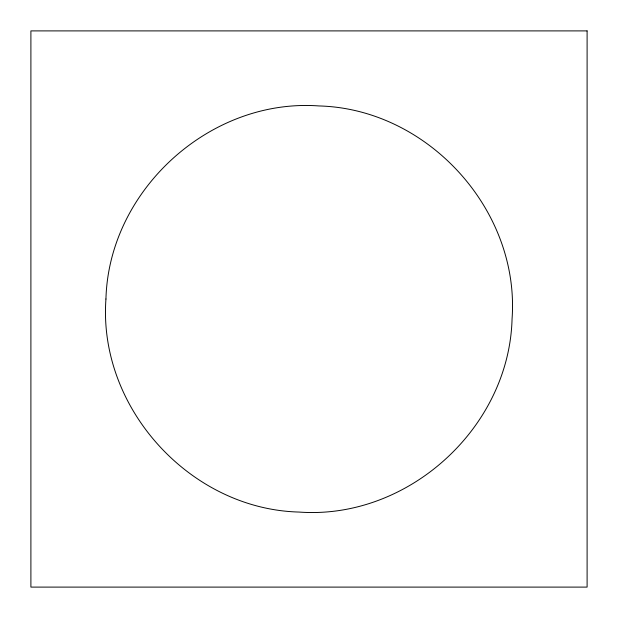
<?xml version="1.0" encoding="UTF-8"?>
<svg xmlns="http://www.w3.org/2000/svg" width="618" height="618" viewBox="0 0 618 618"><rect width="100%" height="100%" fill="white"/><g stroke="black" fill="none" stroke-linecap="round" stroke-linejoin="round"><path stroke-width="0.93" d="M105.941 299.027C97.999 407.872 190.081 509.17 299.027 512.059C407.872 520.001 509.17 427.919 512.059 318.973C520.001 210.128 427.919 108.83 318.973 105.941C210.128 97.999 108.83 190.081 105.941 299.027M587.1 30.9L30.9 30.9L30.9 587.1L587.1 587.1L587.1 30.9"/></g></svg>
